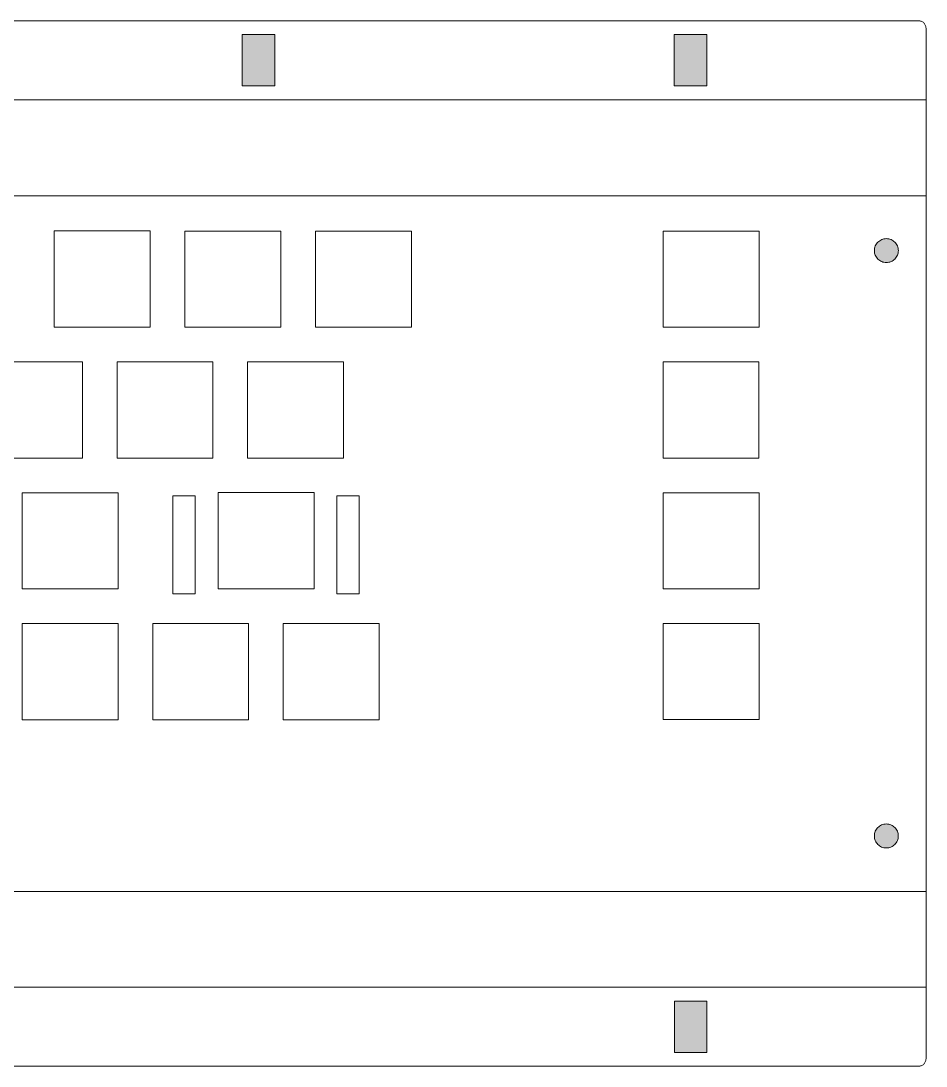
# Model space of a CAD drawing. Header units: inches. Extents: x -8 to 378, y -138 to 17.
# Drawn here: x 245.8 to 377.9, y -135.2 to 17.3 of the extents above; entities that cross this region are included whole.
import ezdxf

# ---------------------------------------------------------------- set-up
doc = ezdxf.new("R2010")
doc.units = ezdxf.units.IN
doc.header["$MEASUREMENT"] = 0
doc.layers.add('Bending lines', color=7, linetype='Continuous')
doc.layers.add('Holes and cut areas', color=7, linetype='Continuous')

# ---------------------------------------------------------------- blocks, each defined once
blk = doc.blocks.new('block 2')
at = {"layer": 'Holes and cut areas', "true_color": 0xffffff}
h = blk.add_hatch(color=7, dxfattribs=at)
h.dxf.hatch_style = 2
h.paths.add_polyline_path([(28.58, -133.17), (23.83, -133.17), (23.83, -125.68), (28.58, -125.68)])
h = blk.add_hatch(color=7, dxfattribs=at)
h.dxf.hatch_style = 2
h.paths.add_polyline_path([(155.58, -133.17), (150.83, -133.17), (150.83, -125.68), (155.58, -125.68)])
h = blk.add_hatch(color=7, dxfattribs=at)
h.dxf.hatch_style = 2
h.paths.add_polyline_path([(218.88, -133.18), (214.13, -133.18), (214.13, -125.69), (218.88, -125.69)])
h = blk.add_hatch(color=7, dxfattribs=at)
h.dxf.hatch_style = 2
h.paths.add_polyline_path([(345.89, -133.18), (341.14, -133.18), (341.14, -125.69), (345.89, -125.69)])
at = {"layer": 'Holes and cut areas', "lineweight": 0}
for points in [[(28.58, -133.17), (23.83, -133.17), (23.83, -125.68), (28.58, -125.68), (28.58, -133.17)], [(155.58, -133.17), (150.83, -133.17), (150.83, -125.68), (155.58, -125.68), (155.58, -133.17)], [(218.88, -133.18), (214.13, -133.18), (214.13, -125.69), (218.88, -125.69), (218.88, -133.18)], [(345.89, -133.18), (341.14, -133.18), (341.14, -125.69), (345.89, -125.69), (345.89, -133.18)]]:
    blk.add_lwpolyline(points, dxfattribs=at)
blk = doc.blocks.new('block 34')
at = {"layer": 'Holes and cut areas', "color": 250, "lineweight": 9, "true_color": 0x333333}
for points in [[(240.81, -32.42), (240.81, -32.42)], [(254.8, -32.42), (254.8, -32.42)], [(240.81, -46.44), (240.81, -46.44)], [(254.8, -46.44), (254.8, -46.44)]]:
    blk.add_lwpolyline(points, dxfattribs=at)
blk = doc.blocks.new('block 33')
at = {"layer": 'Holes and cut areas', "color": 250, "lineweight": 9, "true_color": 0x333333}
blk.add_lwpolyline([(254.8, -46.44), (240.81, -46.44), (240.81, -32.42), (254.8, -32.42), (254.8, -46.44)], dxfattribs=at)
at = {"layer": 'Holes and cut areas'}
blk.add_blockref('block 34', (0, 0), dxfattribs=at)
blk = doc.blocks.new('block 40')
at = {"layer": 'Holes and cut areas', "color": 250, "lineweight": 9, "true_color": 0x333333}
for points in [[(250.7, -13.31), (250.7, -13.31)], [(264.69, -13.31), (264.69, -13.31)], [(250.7, -27.34), (250.7, -27.34)], [(264.69, -27.34), (264.69, -27.34)]]:
    blk.add_lwpolyline(points, dxfattribs=at)
blk = doc.blocks.new('block 39')
at = {"layer": 'Holes and cut areas', "color": 250, "lineweight": 9, "true_color": 0x333333}
blk.add_lwpolyline([(264.69, -27.34), (250.7, -27.34), (250.7, -13.31), (264.69, -13.31), (264.69, -27.34)], dxfattribs=at)
at = {"layer": 'Holes and cut areas'}
blk.add_blockref('block 40', (0, 0), dxfattribs=at)
blk = doc.blocks.new('block 42')
at = {"layer": 'Holes and cut areas', "color": 250, "lineweight": 9, "true_color": 0x333333}
for points in [[(269.73, -13.33), (269.73, -13.33)], [(283.72, -13.33), (283.72, -13.33)], [(269.73, -27.36), (269.73, -27.36)], [(283.72, -27.36), (283.72, -27.36)]]:
    blk.add_lwpolyline(points, dxfattribs=at)
blk = doc.blocks.new('block 41')
at = {"layer": 'Holes and cut areas', "color": 250, "lineweight": 9, "true_color": 0x333333}
blk.add_lwpolyline([(283.72, -27.36), (269.73, -27.36), (269.73, -13.33), (283.72, -13.33), (283.72, -27.36)], dxfattribs=at)
at = {"layer": 'Holes and cut areas'}
blk.add_blockref('block 42', (0, 0), dxfattribs=at)
blk = doc.blocks.new('block 43')
at = {"layer": 'Holes and cut areas', "color": 250, "lineweight": 9, "true_color": 0x333333}
for points in [[(288.82, -13.33), (288.82, -13.33)], [(302.81, -13.33), (302.81, -13.33)], [(288.82, -27.36), (288.82, -27.36)], [(302.81, -27.36), (302.81, -27.36)]]:
    blk.add_lwpolyline(points, dxfattribs=at)
blk = doc.blocks.new('block 45')
at = {"layer": 'Holes and cut areas', "color": 250, "lineweight": 9, "true_color": 0x333333}
for points in [[(259.85, -32.42), (259.85, -32.42)], [(273.84, -32.42), (273.84, -32.42)], [(259.85, -46.44), (259.85, -46.44)], [(273.84, -46.44), (273.84, -46.44)]]:
    blk.add_lwpolyline(points, dxfattribs=at)
blk = doc.blocks.new('block 44')
at = {"layer": 'Holes and cut areas', "color": 250, "lineweight": 9, "true_color": 0x333333}
blk.add_lwpolyline([(273.84, -46.44), (259.85, -46.44), (259.85, -32.42), (273.84, -32.42), (273.84, -46.44)], dxfattribs=at)
at = {"layer": 'Holes and cut areas'}
blk.add_blockref('block 45', (0, 0), dxfattribs=at)
blk = doc.blocks.new('block 47')
at = {"layer": 'Holes and cut areas', "color": 250, "lineweight": 9, "true_color": 0x333333}
for points in [[(278.88, -32.42), (278.88, -32.42)], [(292.87, -32.42), (292.87, -32.42)], [(278.88, -46.44), (278.88, -46.44)], [(292.87, -46.44), (292.87, -46.44)]]:
    blk.add_lwpolyline(points, dxfattribs=at)
blk = doc.blocks.new('block 46')
at = {"layer": 'Holes and cut areas', "color": 250, "lineweight": 9, "true_color": 0x333333}
blk.add_lwpolyline([(292.87, -46.44), (278.88, -46.44), (278.88, -32.42), (292.87, -32.42), (292.87, -46.44)], dxfattribs=at)
at = {"layer": 'Holes and cut areas'}
blk.add_blockref('block 47', (0, 0), dxfattribs=at)
blk = doc.blocks.new('block 49')
at = {"layer": 'Holes and cut areas', "color": 250, "lineweight": 9, "true_color": 0x333333}
for points in [[(339.53, -13.33), (339.53, -13.33)], [(353.51, -13.33), (353.51, -13.33)], [(339.53, -27.36), (339.53, -27.36)], [(353.51, -27.36), (353.51, -27.36)]]:
    blk.add_lwpolyline(points, dxfattribs=at)
blk = doc.blocks.new('block 48')
at = {"layer": 'Holes and cut areas', "color": 250, "lineweight": 9, "true_color": 0x333333}
blk.add_lwpolyline([(353.51, -27.36), (339.53, -27.36), (339.53, -13.33), (353.51, -13.33), (353.51, -27.36)], dxfattribs=at)
at = {"layer": 'Holes and cut areas'}
blk.add_blockref('block 49', (0, 0), dxfattribs=at)
blk = doc.blocks.new('block 51')
at = {"layer": 'Holes and cut areas', "color": 250, "lineweight": 9, "true_color": 0x333333}
for points in [[(339.49, -32.43), (339.49, -32.43)], [(353.48, -32.43), (353.48, -32.43)], [(339.49, -46.45), (339.49, -46.45)], [(353.48, -46.45), (353.48, -46.45)]]:
    blk.add_lwpolyline(points, dxfattribs=at)
blk = doc.blocks.new('block 50')
at = {"layer": 'Holes and cut areas', "color": 250, "lineweight": 9, "true_color": 0x333333}
blk.add_lwpolyline([(353.48, -46.45), (339.49, -46.45), (339.49, -32.43), (353.48, -32.43), (353.48, -46.45)], dxfattribs=at)
at = {"layer": 'Holes and cut areas'}
blk.add_blockref('block 51', (0, 0), dxfattribs=at)
blk = doc.blocks.new('block 53')
at = {"layer": 'Holes and cut areas', "color": 250, "lineweight": 9, "true_color": 0x333333}
for points in [[(339.53, -51.5), (339.53, -51.5)], [(353.51, -51.5), (353.51, -51.5)], [(339.53, -65.53), (339.53, -65.53)], [(353.51, -65.53), (353.51, -65.53)]]:
    blk.add_lwpolyline(points, dxfattribs=at)
blk = doc.blocks.new('block 52')
at = {"layer": 'Holes and cut areas', "color": 250, "lineweight": 9, "true_color": 0x333333}
blk.add_lwpolyline([(353.51, -65.53), (339.53, -65.53), (339.53, -51.5), (353.51, -51.5), (353.51, -65.53)], dxfattribs=at)
at = {"layer": 'Holes and cut areas'}
blk.add_blockref('block 53', (0, 0), dxfattribs=at)
blk = doc.blocks.new('block 55')
at = {"layer": 'Holes and cut areas', "color": 250, "lineweight": 9, "true_color": 0x333333}
for points in [[(339.53, -70.59), (339.53, -70.59)], [(353.51, -70.59), (353.51, -70.59)], [(339.53, -84.61), (339.53, -84.61)], [(353.51, -84.61), (353.51, -84.61)]]:
    blk.add_lwpolyline(points, dxfattribs=at)
blk = doc.blocks.new('block 54')
at = {"layer": 'Holes and cut areas', "color": 250, "lineweight": 9, "true_color": 0x333333}
blk.add_lwpolyline([(353.51, -84.61), (339.53, -84.61), (339.53, -70.59), (353.51, -70.59), (353.51, -84.61)], dxfattribs=at)
at = {"layer": 'Holes and cut areas'}
blk.add_blockref('block 55', (0, 0), dxfattribs=at)
blk = doc.blocks.new('block 57')
at = {"layer": 'Holes and cut areas', "color": 250, "lineweight": 9, "true_color": 0x333333}
for points in [[(246.02, -70.59), (246.02, -70.59)], [(260, -70.59), (260, -70.59)], [(246.02, -84.62), (246.02, -84.62)], [(260, -84.62), (260, -84.62)]]:
    blk.add_lwpolyline(points, dxfattribs=at)
blk = doc.blocks.new('block 56')
at = {"layer": 'Holes and cut areas', "color": 250, "lineweight": 9, "true_color": 0x333333}
blk.add_lwpolyline([(260, -84.62), (246.02, -84.62), (246.02, -70.59), (260, -70.59), (260, -84.62)], dxfattribs=at)
at = {"layer": 'Holes and cut areas'}
blk.add_blockref('block 57', (0, 0), dxfattribs=at)
blk = doc.blocks.new('block 59')
at = {"layer": 'Holes and cut areas', "color": 250, "lineweight": 9, "true_color": 0x333333}
for points in [[(246.02, -51.5), (246.02, -51.5)], [(260, -51.5), (260, -51.5)], [(246.02, -65.53), (246.02, -65.53)], [(260, -65.53), (260, -65.53)]]:
    blk.add_lwpolyline(points, dxfattribs=at)
blk = doc.blocks.new('block 58')
at = {"layer": 'Holes and cut areas', "color": 250, "lineweight": 9, "true_color": 0x333333}
blk.add_lwpolyline([(260, -65.53), (246.02, -65.53), (246.02, -51.5), (260, -51.5), (260, -65.53)], dxfattribs=at)
at = {"layer": 'Holes and cut areas'}
blk.add_blockref('block 59', (0, 0), dxfattribs=at)
blk = doc.blocks.new('block 61')
at = {"layer": 'Holes and cut areas', "color": 250, "lineweight": 9, "true_color": 0x333333}
for points in [[(274.59, -51.49), (274.59, -51.49)], [(288.58, -51.49), (288.58, -51.49)], [(274.59, -65.52), (274.59, -65.52)], [(288.58, -65.52), (288.58, -65.52)]]:
    blk.add_lwpolyline(points, dxfattribs=at)
blk = doc.blocks.new('block 60')
at = {"layer": 'Holes and cut areas', "color": 250, "lineweight": 9, "true_color": 0x333333}
blk.add_lwpolyline([(288.58, -65.52), (274.59, -65.52), (274.59, -51.49), (288.58, -51.49), (288.58, -65.52)], dxfattribs=at)
at = {"layer": 'Holes and cut areas'}
blk.add_blockref('block 61', (0, 0), dxfattribs=at)
blk = doc.blocks.new('block 65')
at = {"layer": 'Holes and cut areas', "color": 250, "lineweight": 9, "true_color": 0x333333}
for points in [[(265.06, -70.59), (265.06, -70.59)], [(279.05, -70.59), (279.05, -70.59)], [(265.06, -84.62), (265.06, -84.62)], [(279.05, -84.62), (279.05, -84.62)]]:
    blk.add_lwpolyline(points, dxfattribs=at)
blk = doc.blocks.new('block 64')
at = {"layer": 'Holes and cut areas', "color": 250, "lineweight": 9, "true_color": 0x333333}
blk.add_lwpolyline([(279.05, -84.62), (265.06, -84.62), (265.06, -70.59), (279.05, -70.59), (279.05, -84.62)], dxfattribs=at)
at = {"layer": 'Holes and cut areas'}
blk.add_blockref('block 65', (0, 0), dxfattribs=at)
blk = doc.blocks.new('block 67')
at = {"layer": 'Holes and cut areas', "color": 250, "lineweight": 9, "true_color": 0x333333}
for points in [[(284.1, -70.6), (284.1, -70.6)], [(298.09, -70.6), (298.09, -70.6)], [(284.1, -84.63), (284.1, -84.63)], [(298.09, -84.63), (298.09, -84.63)]]:
    blk.add_lwpolyline(points, dxfattribs=at)
blk = doc.blocks.new('block 66')
at = {"layer": 'Holes and cut areas', "color": 250, "lineweight": 9, "true_color": 0x333333}
blk.add_lwpolyline([(298.09, -84.63), (284.1, -84.63), (284.1, -70.6), (298.09, -70.6), (298.09, -84.63)], dxfattribs=at)
at = {"layer": 'Holes and cut areas'}
blk.add_blockref('block 67', (0, 0), dxfattribs=at)
blk = doc.blocks.new('block 135')
at = {"layer": 'Holes and cut areas', "true_color": 0xffffff}
h = blk.add_hatch(color=7, dxfattribs=at)
h.dxf.hatch_style = 2
h.paths.add_polyline_path([(29.05, 7.85), (24.3, 7.85), (24.3, 15.34), (29.05, 15.34)])
h = blk.add_hatch(color=7, dxfattribs=at)
h.dxf.hatch_style = 2
h.paths.add_polyline_path([(136.58, 7.87), (131.83, 7.87), (131.83, 15.35), (136.58, 15.35)])
h = blk.add_hatch(color=7, dxfattribs=at)
h.dxf.hatch_style = 2
h.paths.add_polyline_path([(237.87, 7.86), (233.12, 7.86), (233.12, 15.35), (237.87, 15.35)])
h = blk.add_hatch(color=7, dxfattribs=at)
h.dxf.hatch_style = 2
h.paths.add_polyline_path([(345.87, 7.86), (341.12, 7.86), (341.12, 15.34), (345.87, 15.34)])
at = {"layer": 'Holes and cut areas', "lineweight": 0}
for points in [[(29.05, 7.85), (24.3, 7.85), (24.3, 15.34), (29.05, 15.34), (29.05, 7.85)], [(136.58, 7.87), (131.83, 7.87), (131.83, 15.35), (136.58, 15.35), (136.58, 7.87)], [(237.87, 7.86), (233.12, 7.86), (233.12, 15.35), (237.87, 15.35), (237.87, 7.86)], [(345.87, 7.86), (341.12, 7.86), (341.12, 15.34), (345.87, 15.34), (345.87, 7.86)]]:
    blk.add_lwpolyline(points, dxfattribs=at)
blk = doc.blocks.new('block 134')
at = {"layer": 'Holes and cut areas', "true_color": 0xffffff}
h = blk.add_hatch(color=7, dxfattribs=at)
h.dxf.hatch_style = 2
h.paths.add_polyline_path([(91.96, 7.9), (87.21, 7.9), (87.21, 15.39), (91.96, 15.39)])
h = blk.add_hatch(color=7, dxfattribs=at)
h.dxf.hatch_style = 2
h.paths.add_polyline_path([(282.87, 7.87), (278.12, 7.87), (278.12, 15.35), (282.87, 15.35)])
at = {"layer": 'Holes and cut areas', "lineweight": 0}
for points in [[(91.96, 7.9), (87.21, 7.9), (87.21, 15.39), (91.96, 15.39), (91.96, 7.9)], [(282.87, 7.87), (278.12, 7.87), (278.12, 15.35), (282.87, 15.35), (282.87, 7.87)]]:
    blk.add_lwpolyline(points, dxfattribs=at)
at = {"layer": 'Holes and cut areas'}
blk.add_blockref('block 135', (0, 0), dxfattribs=at)

msp = doc.modelspace()

# ---------------------------------------------------------------- hatches: boundary and pattern name
at = {"layer": 'Holes and cut areas', "true_color": 0x1c1c1b}
h = msp.add_hatch(color=250, dxfattribs=at)
h.dxf.hatch_style = 2
edge = h.paths.add_edge_path()
edge.add_spline(control_points=[(373.81, -16.17), (373.81, -16.3), (373.8, -16.41), (373.78, -16.53), (373.75, -16.64), (373.72, -16.75), (373.67, -16.86), (373.63, -16.96), (373.58, -17.06), (373.51, -17.16), (373.45, -17.25), (373.38, -17.34), (373.3, -17.41), (373.22, -17.49), (373.13, -17.57), (373.04, -17.63), (372.95, -17.69), (372.85, -17.75), (372.74, -17.79), (372.64, -17.83), (372.53, -17.87), (372.42, -17.89), (372.3, -17.92), (372.18, -17.93), (372.06, -17.93), (371.94, -17.93), (371.82, -17.92), (371.71, -17.89), (371.6, -17.87), (371.49, -17.83), (371.38, -17.79), (371.28, -17.75), (371.18, -17.69), (371.09, -17.63), (370.99, -17.57), (370.91, -17.49), (370.83, -17.41), (370.75, -17.34), (370.68, -17.25), (370.61, -17.16), (370.55, -17.06), (370.5, -16.96), (370.45, -16.86), (370.41, -16.75), (370.37, -16.64), (370.35, -16.53), (370.33, -16.41), (370.31, -16.3), (370.31, -16.17), (370.31, -16.05), (370.33, -15.94), (370.35, -15.82), (370.37, -15.71), (370.41, -15.6), (370.45, -15.49), (370.5, -15.39), (370.55, -15.29), (370.61, -15.19), (370.68, -15.1), (370.75, -15.01), (370.83, -14.94), (370.91, -14.86), (370.99, -14.79), (371.09, -14.73), (371.18, -14.67), (371.28, -14.61), (371.38, -14.57), (371.49, -14.52), (371.6, -14.49), (371.71, -14.47), (371.82, -14.44), (371.94, -14.43), (372.06, -14.43), (372.18, -14.43), (372.3, -14.44), (372.42, -14.47), (372.53, -14.49), (372.64, -14.52), (372.74, -14.57), (372.85, -14.61), (372.95, -14.67), (373.04, -14.73), (373.13, -14.79), (373.22, -14.86), (373.3, -14.94), (373.38, -15.01), (373.45, -15.1), (373.51, -15.19), (373.58, -15.29), (373.63, -15.39), (373.67, -15.49), (373.72, -15.6), (373.75, -15.71), (373.78, -15.82), (373.8, -15.94), (373.81, -16.05), (373.81, -16.17)], knot_values=[0, 0, 0, 0, 1, 1, 1, 2, 2, 2, 3, 3, 3, 4, 4, 4, 5, 5, 5, 6, 6, 6, 7, 7, 7, 8, 8, 8, 9, 9, 9, 10, 10, 10, 11, 11, 11, 12, 12, 12, 13, 13, 13, 14, 14, 14, 15, 15, 15, 16, 16, 16, 17, 17, 17, 18, 18, 18, 19, 19, 19, 20, 20, 20, 21, 21, 21, 22, 22, 22, 23, 23, 23, 24, 24, 24, 25, 25, 25, 26, 26, 26, 27, 27, 27, 28, 28, 28, 29, 29, 29, 30, 30, 30, 31, 31, 31, 32, 32, 32, 32], degree=3, periodic=1)
h = msp.add_hatch(color=250, dxfattribs=at)
h.dxf.hatch_style = 2
edge = h.paths.add_edge_path()
edge.add_spline(control_points=[(373.8, -101.59), (373.8, -101.71), (373.79, -101.83), (373.77, -101.94), (373.74, -102.05), (373.71, -102.16), (373.67, -102.27), (373.62, -102.37), (373.57, -102.47), (373.5, -102.57), (373.44, -102.66), (373.37, -102.75), (373.29, -102.83), (373.21, -102.9), (373.13, -102.98), (373.03, -103.04), (372.94, -103.1), (372.84, -103.16), (372.73, -103.2), (372.63, -103.25), (372.52, -103.28), (372.41, -103.3), (372.29, -103.33), (372.17, -103.34), (372.05, -103.34), (371.93, -103.34), (371.82, -103.33), (371.7, -103.3), (371.59, -103.28), (371.48, -103.25), (371.37, -103.2), (371.27, -103.16), (371.17, -103.1), (371.08, -103.04), (370.98, -102.98), (370.9, -102.9), (370.82, -102.83), (370.74, -102.75), (370.67, -102.66), (370.6, -102.57), (370.54, -102.47), (370.49, -102.37), (370.44, -102.27), (370.4, -102.16), (370.36, -102.05), (370.34, -101.94), (370.32, -101.83), (370.31, -101.71), (370.31, -101.59), (370.31, -101.47), (370.32, -101.35), (370.34, -101.23), (370.36, -101.12), (370.4, -101.01), (370.44, -100.9), (370.49, -100.8), (370.54, -100.7), (370.6, -100.61), (370.67, -100.51), (370.74, -100.43), (370.82, -100.35), (370.9, -100.27), (370.98, -100.2), (371.08, -100.14), (371.17, -100.08), (371.27, -100.02), (371.37, -99.98), (371.48, -99.94), (371.59, -99.9), (371.7, -99.88), (371.82, -99.85), (371.93, -99.84), (372.05, -99.84), (372.17, -99.84), (372.29, -99.85), (372.41, -99.88), (372.52, -99.9), (372.63, -99.94), (372.73, -99.98), (372.84, -100.02), (372.94, -100.08), (373.03, -100.14), (373.13, -100.2), (373.21, -100.27), (373.29, -100.35), (373.37, -100.43), (373.44, -100.51), (373.5, -100.61), (373.57, -100.7), (373.62, -100.8), (373.67, -100.9), (373.71, -101.01), (373.74, -101.12), (373.77, -101.23), (373.79, -101.35), (373.8, -101.47), (373.8, -101.59)], knot_values=[0, 0, 0, 0, 1, 1, 1, 2, 2, 2, 3, 3, 3, 4, 4, 4, 5, 5, 5, 6, 6, 6, 7, 7, 7, 8, 8, 8, 9, 9, 9, 10, 10, 10, 11, 11, 11, 12, 12, 12, 13, 13, 13, 14, 14, 14, 15, 15, 15, 16, 16, 16, 17, 17, 17, 18, 18, 18, 19, 19, 19, 20, 20, 20, 21, 21, 21, 22, 22, 22, 23, 23, 23, 24, 24, 24, 25, 25, 25, 26, 26, 26, 27, 27, 27, 28, 28, 28, 29, 29, 29, 30, 30, 30, 31, 31, 31, 32, 32, 32, 32], degree=3, periodic=1)

# ---------------------------------------------------------------- linework, layer by layer
at = {"layer": 'Bending lines', "color": 250, "lineweight": 18, "true_color": 0x1c1c1b}
for points in [[(-8.19, 5.84), (377.81, 5.84)], [(-8.19, -8.17), (377.81, -8.17)], [(-8.2, -109.67), (377.8, -109.67)], [(-8.2, -123.67), (377.8, -123.67)]]:
    msp.add_lwpolyline(points, dxfattribs=at)
at = {"layer": 'Holes and cut areas', "color": 250, "lineweight": 9, "true_color": 0x333333}
for points in [[(302.81, -27.36), (288.82, -27.36), (288.82, -13.33), (302.81, -13.33), (302.81, -27.36)], [(271.27, -66.24), (267.97, -66.24), (267.97, -51.94), (271.27, -51.94), (271.27, -66.24)], [(295.19, -66.24), (291.89, -66.24), (291.89, -51.94), (295.19, -51.94), (295.19, -66.24)]]:
    msp.add_lwpolyline(points, dxfattribs=at)
at = {"layer": 'Holes and cut areas', "color": 250, "lineweight": 18, "true_color": 0x1c1c1b}
msp.add_open_spline([(376.86, -135.16), (376.93, -135.16), (377, -135.16), (377.06, -135.14), (377.13, -135.13), (377.19, -135.1), (377.25, -135.07), (377.31, -135.04), (377.36, -135), (377.42, -134.96), (377.47, -134.92), (377.52, -134.87), (377.56, -134.82), (377.61, -134.76), (377.65, -134.7), (377.69, -134.64), (377.72, -134.58), (377.75, -134.51), (377.78, -134.44), (377.8, -134.37), (377.82, -134.29), (377.84, -134.21), (377.85, -134.14), (377.86, -134.05), (377.86, -133.97), (377.86, -133.97), (377.86, -115.21), (377.86, -115.21), (377.86, -115.21), (377.86, -96.42), (377.86, -96.42), (377.86, -96.42), (377.86, -77.66), (377.86, -77.66), (377.86, -77.66), (377.86, -58.9), (377.86, -58.9), (377.86, -58.9), (377.86, -40.14), (377.86, -40.14), (377.86, -40.14), (377.86, -21.38), (377.86, -21.38), (377.86, -21.38), (377.86, -2.62), (377.86, -2.62), (377.86, -2.62), (377.86, 16.14), (377.86, 16.14), (377.86, 16.23), (377.85, 16.31), (377.84, 16.38), (377.82, 16.46), (377.8, 16.54), (377.78, 16.61), (377.75, 16.68), (377.72, 16.75), (377.69, 16.81), (377.65, 16.87), (377.61, 16.93), (377.56, 16.99), (377.52, 17.04), (377.47, 17.09), (377.42, 17.13), (377.36, 17.18), (377.31, 17.21), (377.25, 17.24), (377.19, 17.27), (377.13, 17.3), (377.06, 17.31), (377, 17.33), (376.93, 17.34), (376.86, 17.34), (376.86, 17.34), (328.86, 17.34), (328.86, 17.34), (328.86, 17.34), (280.86, 17.34), (280.86, 17.34), (280.86, 17.34), (232.86, 17.34), (232.86, 17.34), (232.86, 17.34), (184.86, 17.34), (184.86, 17.34), (184.86, 17.34), (136.85, 17.34), (136.85, 17.34), (136.85, 17.34), (88.85, 17.34), (88.85, 17.34), (88.85, 17.34), (40.85, 17.34), (40.85, 17.34), (40.85, 17.34), (-7.15, 17.34), (-7.15, 17.34), (-7.22, 17.34), (-7.29, 17.33), (-7.35, 17.31), (-7.42, 17.3), (-7.48, 17.27), (-7.54, 17.24), (-7.6, 17.21), (-7.65, 17.18), (-7.71, 17.13), (-7.76, 17.09), (-7.81, 17.04), (-7.85, 16.99), (-7.9, 16.93), (-7.94, 16.87), (-7.97, 16.81), (-8.01, 16.75), (-8.04, 16.68), (-8.07, 16.61), (-8.09, 16.54), (-8.11, 16.46), (-8.12, 16.38), (-8.14, 16.31), (-8.14, 16.23), (-8.14, 16.14), (-8.14, 16.14), (-8.14, -2.62), (-8.14, -2.62), (-8.14, -2.62), (-8.14, -21.38), (-8.14, -21.38), (-8.14, -21.38), (-8.14, -40.14), (-8.14, -40.14), (-8.14, -40.14), (-8.14, -58.9), (-8.14, -58.9), (-8.14, -58.9), (-8.14, -77.66), (-8.14, -77.66), (-8.14, -77.66), (-8.14, -96.42), (-8.14, -96.42), (-8.14, -96.42), (-8.14, -115.21), (-8.14, -115.21), (-8.14, -115.21), (-8.14, -133.97), (-8.14, -133.97), (-8.14, -134.05), (-8.14, -134.14), (-8.12, -134.21), (-8.11, -134.29), (-8.09, -134.37), (-8.07, -134.44), (-8.04, -134.51), (-8.01, -134.58), (-7.97, -134.64), (-7.94, -134.7), (-7.9, -134.76), (-7.85, -134.82), (-7.81, -134.87), (-7.76, -134.92), (-7.71, -134.96), (-7.65, -135), (-7.6, -135.04), (-7.54, -135.07), (-7.48, -135.1), (-7.42, -135.13), (-7.35, -135.14), (-7.29, -135.16), (-7.22, -135.16), (-7.15, -135.16), (-7.15, -135.16), (40.85, -135.16), (40.85, -135.16), (40.85, -135.16), (88.85, -135.16), (88.85, -135.16), (88.85, -135.16), (136.85, -135.16), (136.85, -135.16), (136.85, -135.16), (184.86, -135.16), (184.86, -135.16), (184.86, -135.16), (232.86, -135.16), (232.86, -135.16), (232.86, -135.16), (280.86, -135.16), (280.86, -135.16), (280.86, -135.16), (328.86, -135.16), (328.86, -135.16), (328.86, -135.16), (376.86, -135.16), (376.86, -135.16)], degree=3, knots=[0, 0, 0, 0, 1, 1, 1, 2, 2, 2, 3, 3, 3, 4, 4, 4, 5, 5, 5, 6, 6, 6, 7, 7, 7, 8, 8, 8, 9, 9, 9, 10, 10, 10, 11, 11, 11, 12, 12, 12, 13, 13, 13, 14, 14, 14, 15, 15, 15, 16, 16, 16, 17, 17, 17, 18, 18, 18, 19, 19, 19, 20, 20, 20, 21, 21, 21, 22, 22, 22, 23, 23, 23, 24, 24, 24, 25, 25, 25, 26, 26, 26, 27, 27, 27, 28, 28, 28, 29, 29, 29, 30, 30, 30, 31, 31, 31, 32, 32, 32, 33, 33, 33, 34, 34, 34, 35, 35, 35, 36, 36, 36, 37, 37, 37, 38, 38, 38, 39, 39, 39, 40, 40, 40, 41, 41, 41, 42, 42, 42, 43, 43, 43, 44, 44, 44, 45, 45, 45, 46, 46, 46, 47, 47, 47, 48, 48, 48, 49, 49, 49, 50, 50, 50, 51, 51, 51, 52, 52, 52, 53, 53, 53, 54, 54, 54, 55, 55, 55, 56, 56, 56, 57, 57, 57, 58, 58, 58, 59, 59, 59, 60, 60, 60, 61, 61, 61, 62, 62, 62, 63, 63, 63, 64, 64, 64, 64], dxfattribs=at)
at = {"layer": 'Holes and cut areas', "lineweight": 0}
for points in [[(373.81, -16.17), (373.81, -16.3), (373.8, -16.41), (373.78, -16.53), (373.75, -16.64), (373.72, -16.75), (373.67, -16.86), (373.63, -16.96), (373.58, -17.06), (373.51, -17.16), (373.45, -17.25), (373.38, -17.34), (373.3, -17.41), (373.22, -17.49), (373.13, -17.57), (373.04, -17.63), (372.95, -17.69), (372.85, -17.75), (372.74, -17.79), (372.64, -17.83), (372.53, -17.87), (372.42, -17.89), (372.3, -17.92), (372.18, -17.93), (372.06, -17.93), (371.94, -17.93), (371.82, -17.92), (371.71, -17.89), (371.6, -17.87), (371.49, -17.83), (371.38, -17.79), (371.28, -17.75), (371.18, -17.69), (371.09, -17.63), (370.99, -17.57), (370.91, -17.49), (370.83, -17.41), (370.75, -17.34), (370.68, -17.25), (370.61, -17.16), (370.55, -17.06), (370.5, -16.96), (370.45, -16.86), (370.41, -16.75), (370.37, -16.64), (370.35, -16.53), (370.33, -16.41), (370.31, -16.3), (370.31, -16.17), (370.31, -16.05), (370.33, -15.94), (370.35, -15.82), (370.37, -15.71), (370.41, -15.6), (370.45, -15.49), (370.5, -15.39), (370.55, -15.29), (370.61, -15.19), (370.68, -15.1), (370.75, -15.01), (370.83, -14.94), (370.91, -14.86), (370.99, -14.79), (371.09, -14.73), (371.18, -14.67), (371.28, -14.61), (371.38, -14.57), (371.49, -14.52), (371.6, -14.49), (371.71, -14.47), (371.82, -14.44), (371.94, -14.43), (372.06, -14.43), (372.18, -14.43), (372.3, -14.44), (372.42, -14.47), (372.53, -14.49), (372.64, -14.52), (372.74, -14.57), (372.85, -14.61), (372.95, -14.67), (373.04, -14.73), (373.13, -14.79), (373.22, -14.86), (373.3, -14.94), (373.38, -15.01), (373.45, -15.1), (373.51, -15.19), (373.58, -15.29), (373.63, -15.39), (373.67, -15.49), (373.72, -15.6), (373.75, -15.71), (373.78, -15.82), (373.8, -15.94), (373.81, -16.05), (373.81, -16.17)], [(373.8, -101.59), (373.8, -101.71), (373.79, -101.83), (373.77, -101.94), (373.74, -102.05), (373.71, -102.16), (373.67, -102.27), (373.62, -102.37), (373.57, -102.47), (373.5, -102.57), (373.44, -102.66), (373.37, -102.75), (373.29, -102.83), (373.21, -102.9), (373.13, -102.98), (373.03, -103.04), (372.94, -103.1), (372.84, -103.16), (372.73, -103.2), (372.63, -103.25), (372.52, -103.28), (372.41, -103.3), (372.29, -103.33), (372.17, -103.34), (372.05, -103.34), (371.93, -103.34), (371.82, -103.33), (371.7, -103.3), (371.59, -103.28), (371.48, -103.25), (371.37, -103.2), (371.27, -103.16), (371.17, -103.1), (371.08, -103.04), (370.98, -102.98), (370.9, -102.9), (370.82, -102.83), (370.74, -102.75), (370.67, -102.66), (370.6, -102.57), (370.54, -102.47), (370.49, -102.37), (370.44, -102.27), (370.4, -102.16), (370.36, -102.05), (370.34, -101.94), (370.32, -101.83), (370.31, -101.71), (370.31, -101.59), (370.31, -101.47), (370.32, -101.35), (370.34, -101.23), (370.36, -101.12), (370.4, -101.01), (370.44, -100.9), (370.49, -100.8), (370.54, -100.7), (370.6, -100.61), (370.67, -100.51), (370.74, -100.43), (370.82, -100.35), (370.9, -100.27), (370.98, -100.2), (371.08, -100.14), (371.17, -100.08), (371.27, -100.02), (371.37, -99.98), (371.48, -99.94), (371.59, -99.9), (371.7, -99.88), (371.82, -99.85), (371.93, -99.84), (372.05, -99.84), (372.17, -99.84), (372.29, -99.85), (372.41, -99.88), (372.52, -99.9), (372.63, -99.94), (372.73, -99.98), (372.84, -100.02), (372.94, -100.08), (373.03, -100.14), (373.13, -100.2), (373.21, -100.27), (373.29, -100.35), (373.37, -100.43), (373.44, -100.51), (373.5, -100.61), (373.57, -100.7), (373.62, -100.8), (373.67, -100.9), (373.71, -101.01), (373.74, -101.12), (373.77, -101.23), (373.79, -101.35), (373.8, -101.47), (373.8, -101.59)]]:
    msp.add_open_spline(points, degree=3, knots=[0, 0, 0, 0, 1, 1, 1, 2, 2, 2, 3, 3, 3, 4, 4, 4, 5, 5, 5, 6, 6, 6, 7, 7, 7, 8, 8, 8, 9, 9, 9, 10, 10, 10, 11, 11, 11, 12, 12, 12, 13, 13, 13, 14, 14, 14, 15, 15, 15, 16, 16, 16, 17, 17, 17, 18, 18, 18, 19, 19, 19, 20, 20, 20, 21, 21, 21, 22, 22, 22, 23, 23, 23, 24, 24, 24, 25, 25, 25, 26, 26, 26, 27, 27, 27, 28, 28, 28, 29, 29, 29, 30, 30, 30, 31, 31, 31, 32, 32, 32, 32], dxfattribs=at)

# ---------------------------------------------------------------- block references
at = {"layer": 'Holes and cut areas'}
for name in ['block 134', 'block 39', 'block 41', 'block 43', 'block 48', 'block 33', 'block 44', 'block 46', 'block 50', 'block 58', 'block 60', 'block 52', 'block 56', 'block 64', 'block 66', 'block 54', 'block 2']:
    msp.add_blockref(name, (0, 0), dxfattribs=at)

doc.saveas('drawing.dxf')
